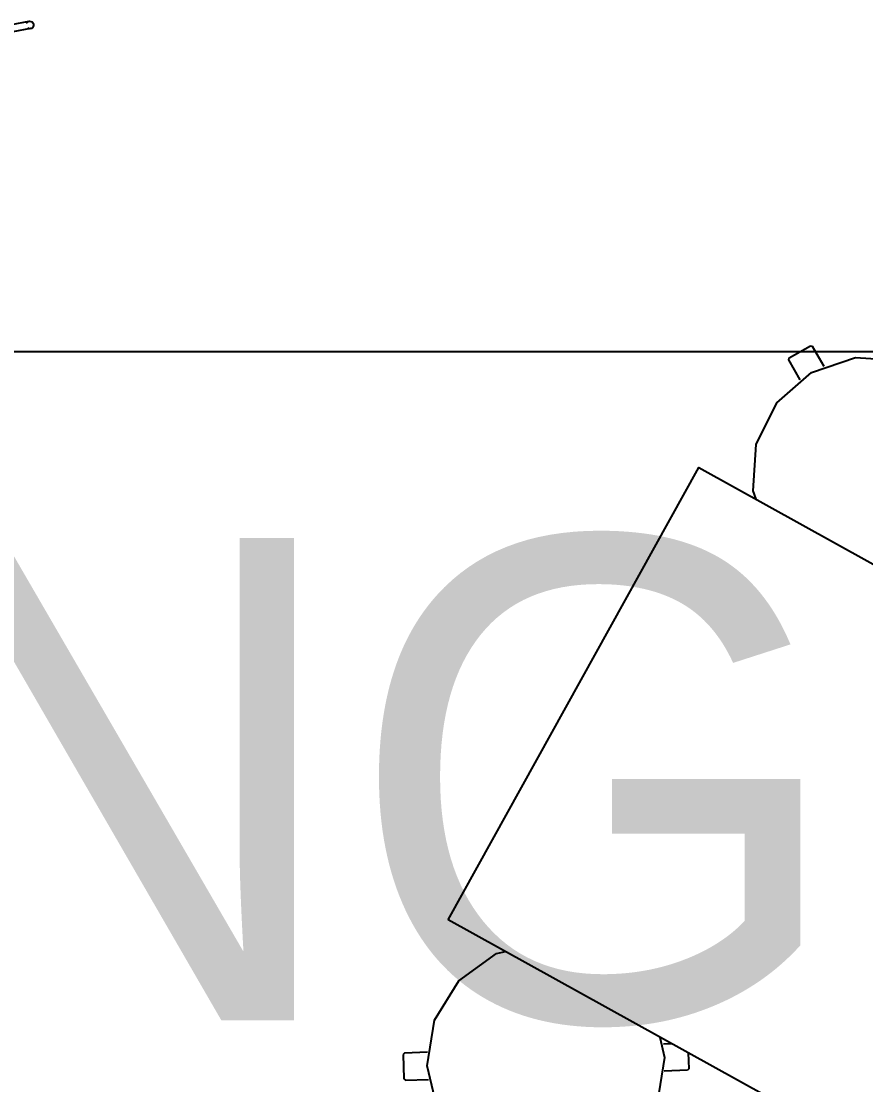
# Model space of a CAD drawing. Header units: metres. Extents: x 3.2 to 22.3, y 0.7 to 22.8.
# Drawn here: x 16.755 to 17.245, y 17.425 to 18.042 of the extents above; entities that cross this region are included whole.
import ezdxf

# ---------------------------------------------------------------- set-up
doc = ezdxf.new("R2010")
doc.units = ezdxf.units.M
for name, color, linetype in [('ARREDI', 9, 'Continuous'), ('PARETI_STRUTTURE', 7, 'Continuous'), ('WAYFINDING_RIQUADRI', 7, 'Continuous'), ('WAYFINDING_TESTI', 7, 'Continuous')]:
    doc.layers.add(name, color=color, linetype=linetype)

msp = doc.modelspace()

# ---------------------------------------------------------------- linework, layer by layer
at = {"layer": 'ARREDI'}
for points in [[(16.75792, 18.04056), (16.75835, 18.04116), (16.75898, 18.04157), (16.75945, 18.04173), (16.75947, 18.04173), (16.7597, 18.04176), (16.76045, 18.04167), (16.76112, 18.04134)], [(16.76111, 18.04135), (16.76163, 18.0408), (16.76193, 18.04011), (16.76199, 18.03936), (16.76178, 18.03864), (16.76133, 18.03804), (16.76072, 18.03762), (16.76025, 18.03747), (16.76024, 18.03747), (16.76, 18.03744), (16.75925, 18.03753), (16.75858, 18.03786)], [(17.20043, 17.84637), (17.21271, 17.85345)], [(17.21271, 17.85345), (17.21378, 17.85316)], [(17.21379, 17.85317), (17.22048, 17.84154)], [(17.18119, 17.76438), (17.1795, 17.76935), (17.18128, 17.79618), (17.19319, 17.82028), (17.21341, 17.83799), (17.23889, 17.84661), (17.26571, 17.84484), (17.28982, 17.83292), (17.30753, 17.8127)], [(17.20013, 17.8453), (17.20043, 17.84637)], [(17.20683, 17.83367), (17.20014, 17.8453)], [(17.06168, 17.36921), (17.03514, 17.37352), (17.01227, 17.38764), (16.99655, 17.40945), (16.99036, 17.43562), (16.99467, 17.46216), (17.0088, 17.48503), (17.0306, 17.50076), (17.03573, 17.50196)], [(17.12531, 17.4523), (17.12809, 17.44052), (17.12379, 17.414), (17.10965, 17.39112), (17.08785, 17.3754), (17.06168, 17.36922)], [(17.12736, 17.44837), (17.13209, 17.44854)], [(16.97714, 17.44302), (16.97638, 17.4422)], [(16.97638, 17.4422), (16.97688, 17.42803)], [(16.99054, 17.44349), (16.97713, 17.44301)], [(17.14175, 17.44319), (17.14208, 17.43393)], [(17.14132, 17.43311), (17.12792, 17.43263)], [(17.14209, 17.43393), (17.14132, 17.43311)], [(16.97688, 17.42804), (16.9777, 17.42727)], [(16.9777, 17.42728), (16.9911, 17.42775)]]:
    msp.add_lwpolyline(points, dxfattribs=at)
msp.add_lwpolyline([(17.00258, 17.52034), (17.14804, 17.78275), (17.77825, 17.43341), (17.63278, 17.17099)], close=True, dxfattribs=at)
at = {"layer": 'PARETI_STRUTTURE'}
for points in [[(16.7285, 18.03595), (16.75945, 18.04173)], [(16.76025, 18.03748), (16.72929, 18.0317)]]:
    msp.add_lwpolyline(points, dxfattribs=at)
at = {"layer": 'WAYFINDING_RIQUADRI'}
msp.add_lwpolyline([(15.5, 17.35), (17.7, 17.35), (17.7, 17.85), (15.5, 17.85)], close=True, dxfattribs=at)

# ---------------------------------------------------------------- texts
at = {"layer": 'WAYFINDING_TESTI', "insert": (16.6, 17.6), "char_height": 0.28, "attachment_point": 5}
msp.add_mtext('LAB. LINGUE', dxfattribs=at)

doc.saveas('drawing.dxf')
